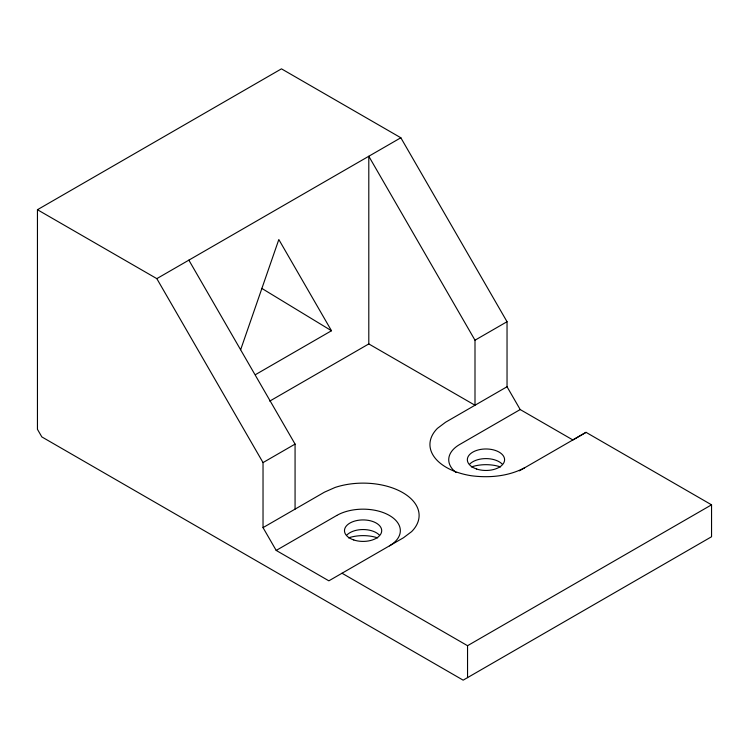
<?xml version="1.0" encoding="UTF-8"?>
<svg xmlns="http://www.w3.org/2000/svg" width="749" height="749" viewBox="0 0 749 749"><rect width="100%" height="100%" fill="white"/><g stroke="black" fill="none" stroke-linecap="round" stroke-linejoin="round"><path stroke-width="1.12" d="M240.663 349.699L278.825 239.53L331.489 330.749L255.531 374.603M37.45 209.72L281.465 68.842L400.837 137.76L507.036 321.714L507.036 386.746L520.199 409.553L572.873 439.953L586.036 432.342L711.55 504.826L711.55 536.752L463.154 680.158L41.841 436.92L37.45 429.317L37.45 209.72L156.822 278.637L263.03 462.592L263.03 527.624L276.194 550.431L328.858 580.831L403.449 537.773L411.604 531.631A56.016 32.338 0 0 0 402.7 492.599A56.016 32.338 0 0 0 335.084 487.459L324.457 492.159L263.03 527.624M156.822 278.637L400.837 137.76M269.734 401.118L368.798 343.931L474.997 405.246L474.997 340.205L368.798 156.26L368.798 343.931M263.03 462.592L295.069 444.091L188.86 260.137M474.997 340.205L507.036 321.714M507.036 386.746L445.608 422.211L437.453 428.344A56.006 32.338 0 0 0 471.43 475.755C489.415 478.077 508.346 476.364 524.581 467.816M276.194 550.431L336.76 515.462M520.199 409.553L459.643 444.522A37.235 21.496 0 0 0 456.01 472.488M519.366 470.84L586.036 432.342M342.021 573.238L467.545 645.704L711.55 504.826M261.747 288.356L331.489 330.749M467.545 645.704L467.545 677.63M295.069 444.091L295.069 509.133M469.848 463.977A18.622 10.748 0 0 1 502.102 463.977M346.965 534.917A18.622 10.748 0 0 1 379.219 534.917M348.5 537.876A29.174 16.843 0 0 1 377.674 537.876M471.383 466.927A29.174 16.843 0 0 1 500.557 466.927M336.76 515.462A37.235 21.496 0 0 1 389.424 515.462A37.235 21.496 0 0 1 389.424 545.871M476.664 469.033A18.622 10.748 0 0 0 504.592 459.717A18.622 10.748 0 0 0 476.664 450.411A18.622 10.748 0 0 0 476.664 469.033M353.781 539.973A18.622 10.748 0 0 0 381.709 530.666A18.622 10.748 0 0 0 353.781 521.36A18.622 10.748 0 0 0 353.781 539.973"/></g></svg>
